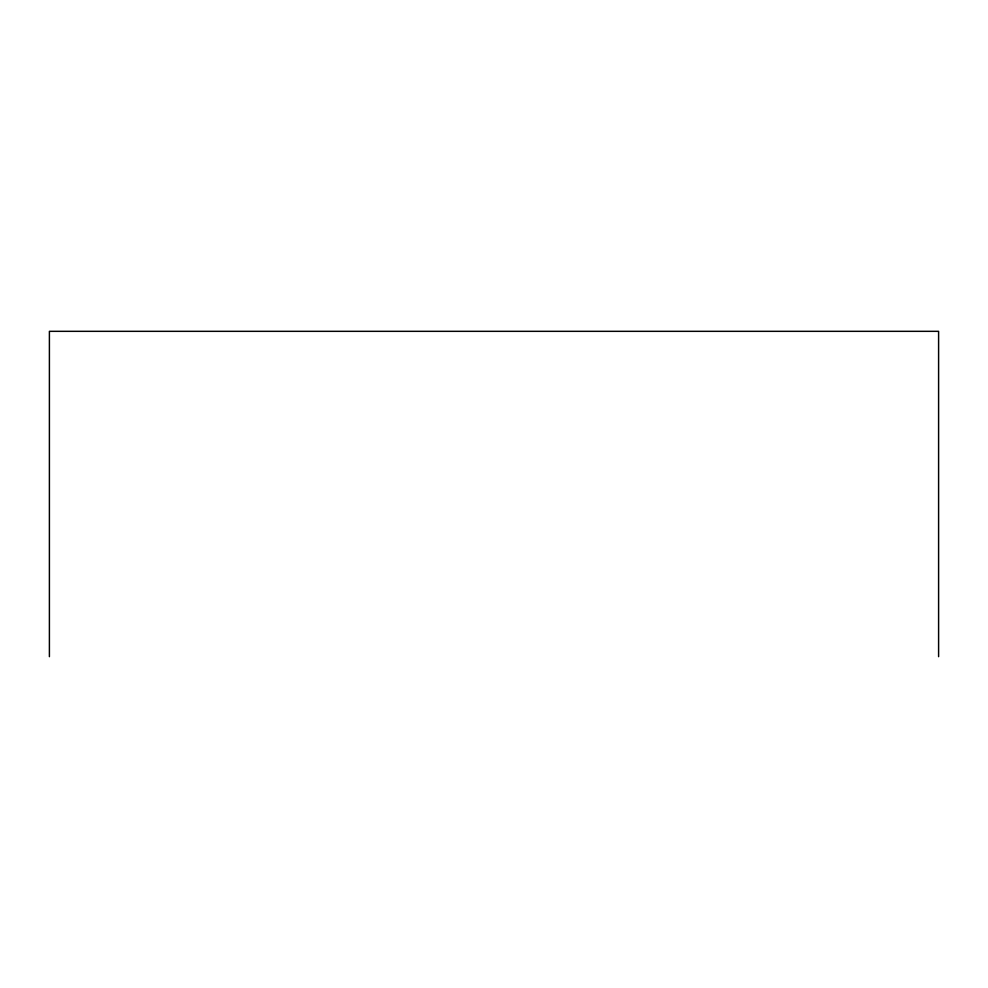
<?xml version="1.0" encoding="UTF-8"?>
<svg xmlns="http://www.w3.org/2000/svg" width="988" height="988" viewBox="0 0 988 988"><rect width="100%" height="100%" fill="white"/><g stroke="black" fill="none" stroke-linecap="round" stroke-linejoin="round"><path stroke-width="1.48" d="M938.6 656.674L938.6 331.326L49.4 331.326L49.4 656.674"/></g></svg>
